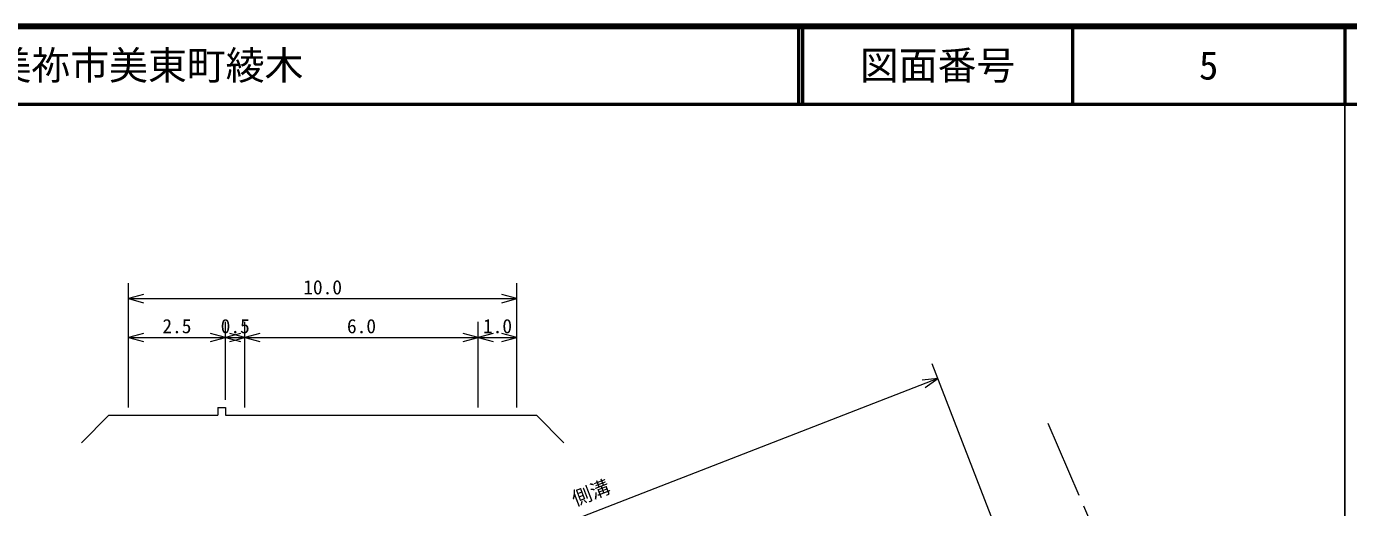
# Model space of a CAD drawing. Units: millimetres, scale not verified, with parts at other scales. Extents: x 40000 to 680000, y 20000 to 380000.
# Drawn here: x 409389 to 579500, y 318140 to 380000 of the extents above; entities that cross this region are included whole.
import ezdxf
from ezdxf.enums import TextEntityAlignment as Align

# ---------------------------------------------------------------- set-up
doc = ezdxf.new("R2010")
doc.units = ezdxf.units.MM
doc.header["$LTSCALE"] = 1000
doc.linetypes.add('CHAIN', pattern=[18.5, 12, -1.5, 3.5, -1.5])
for name, color, linetype, lineweight in [('S-BMK', 2, 'CHAIN', 13), ('S-STR-HTXT', 7, 'Continuous', 13), ('S-TTL', 2, 'Continuous', 140), ('S-TTL-BAND', 7, 'Continuous', 25), ('S-TTL-LINE', 7, 'Continuous', 50)]:
    doc.layers.add(name, color=color, linetype=linetype, lineweight=lineweight)
doc.layers.add('S-TTL-TXT', color=7, linetype='Continuous')
doc.styles.add('ＭＳ ゴシック', font='')
doc.styles.get('ＭＳ ゴシック').set_extended_font_data('MS Gothic')

msp = doc.modelspace()

# ---------------------------------------------------------------- linework, layer by layer
at = {"layer": 'S-BMK'}
msp.add_line((552174, 302725), (540831, 328936), dxfattribs=at)
at = {"layer": 'S-STR-HTXT'}
for p, q in [((422500, 331000), (422500, 347000)), ((424432, 345518), (422500, 345000)), ((472500, 345000), (470568, 345518)), ((472500, 331000), (472500, 347000)), ((422500, 345000), (472500, 345000)), ((422500, 345000), (424432, 344482)), ((470568, 344482), (472500, 345000)), ((435000, 332000), (435000, 342000)), ((437500, 331000), (437500, 342000)), ((467500, 331000), (467500, 342000)), ((424432, 340518), (422500, 340000)), ((435000, 340000), (433068, 340518)), ((436932, 340518), (435000, 340000)), ((437500, 340000), (435568, 340518)), ((439432, 340518), (437500, 340000)), ((467500, 340000), (465568, 340518)), ((469432, 340518), (467500, 340000)), ((472500, 340000), (470568, 340518)), ((422500, 340000), (435000, 340000)), ((422500, 340000), (424432, 339482)), ((433068, 339482), (435000, 340000)), ((435000, 340000), (437500, 340000)), ((435000, 340000), (436932, 339482)), ((435568, 339482), (437500, 340000)), ((437500, 340000), (467500, 340000)), ((437500, 340000), (439432, 339482)), ((465568, 339482), (467500, 340000)), ((467500, 340000), (472500, 340000)), ((467500, 340000), (469432, 339482)), ((470568, 339482), (472500, 340000)), ((538476, 304260), (525912, 336606)), ((526636, 334742), (439166, 300767)), ((526636, 334742), (524648, 334525)), ((525023, 333560), (526636, 334742)), ((434000, 331000), (435000, 331000)), ((434000, 331000), (434000, 330000)), ((435000, 331000), (435000, 330000)), ((420000, 330000), (416464, 326464)), ((420000, 330000), (422500, 330000)), ((422500, 330000), (434000, 330000)), ((435000, 330000), (437500, 330000)), ((437500, 330000), (467500, 330000)), ((467500, 330000), (472500, 330000)), ((472500, 330000), (475000, 330000)), ((475000, 330000), (478536, 326464))]:
    msp.add_line(p, q, dxfattribs=at)
at = {"layer": 'S-TTL'}
msp.add_line((680000, 380000), (40000, 380000), dxfattribs=at)
at = {"layer": 'S-TTL-BAND'}
msp.add_line((579000, 20000), (579000, 370000), dxfattribs=at)
at = {"layer": 'S-TTL-LINE'}
for p, q in [((508747, 380000), (508747, 370000)), ((509247, 380000), (509247, 370000)), ((543997, 380000), (543997, 370000)), ((579000, 380000), (579000, 370000)), ((40000, 370000), (680000, 370000))]:
    msp.add_line(p, q, dxfattribs=at)

# ---------------------------------------------------------------- texts
at = {"layer": 'S-STR-HTXT', "style": 'ＭＳ ゴシック'}
for s, p in [('10.0', (447500, 345000)), ('2.5', (428750, 340000)), ('0.5', (436250, 340000)), ('6.0', (452500, 340000)), ('1.0', (470000, 340000))]:
    msp.add_text(s, height=1833, dxfattribs=at).set_placement(p, align=Align.BOTTOM_CENTER)
msp.add_text('側溝', height=1833, rotation=21.227, dxfattribs=at).set_placement((482539, 318686), align=Align.BOTTOM_CENTER)
at = {"layer": 'S-TTL-TXT', "style": 'ＭＳ ゴシック'}
msp.add_text('美祢市美東町綾木', height=3666, dxfattribs=at).set_placement((405024, 375000), align=Align.MIDDLE_LEFT)
for s, p in [('図面番号', (526622, 375000)), ('5', (561497, 375000))]:
    msp.add_text(s, height=3666, dxfattribs=at).set_placement(p, align=Align.MIDDLE_CENTER)

doc.saveas('drawing.dxf')
